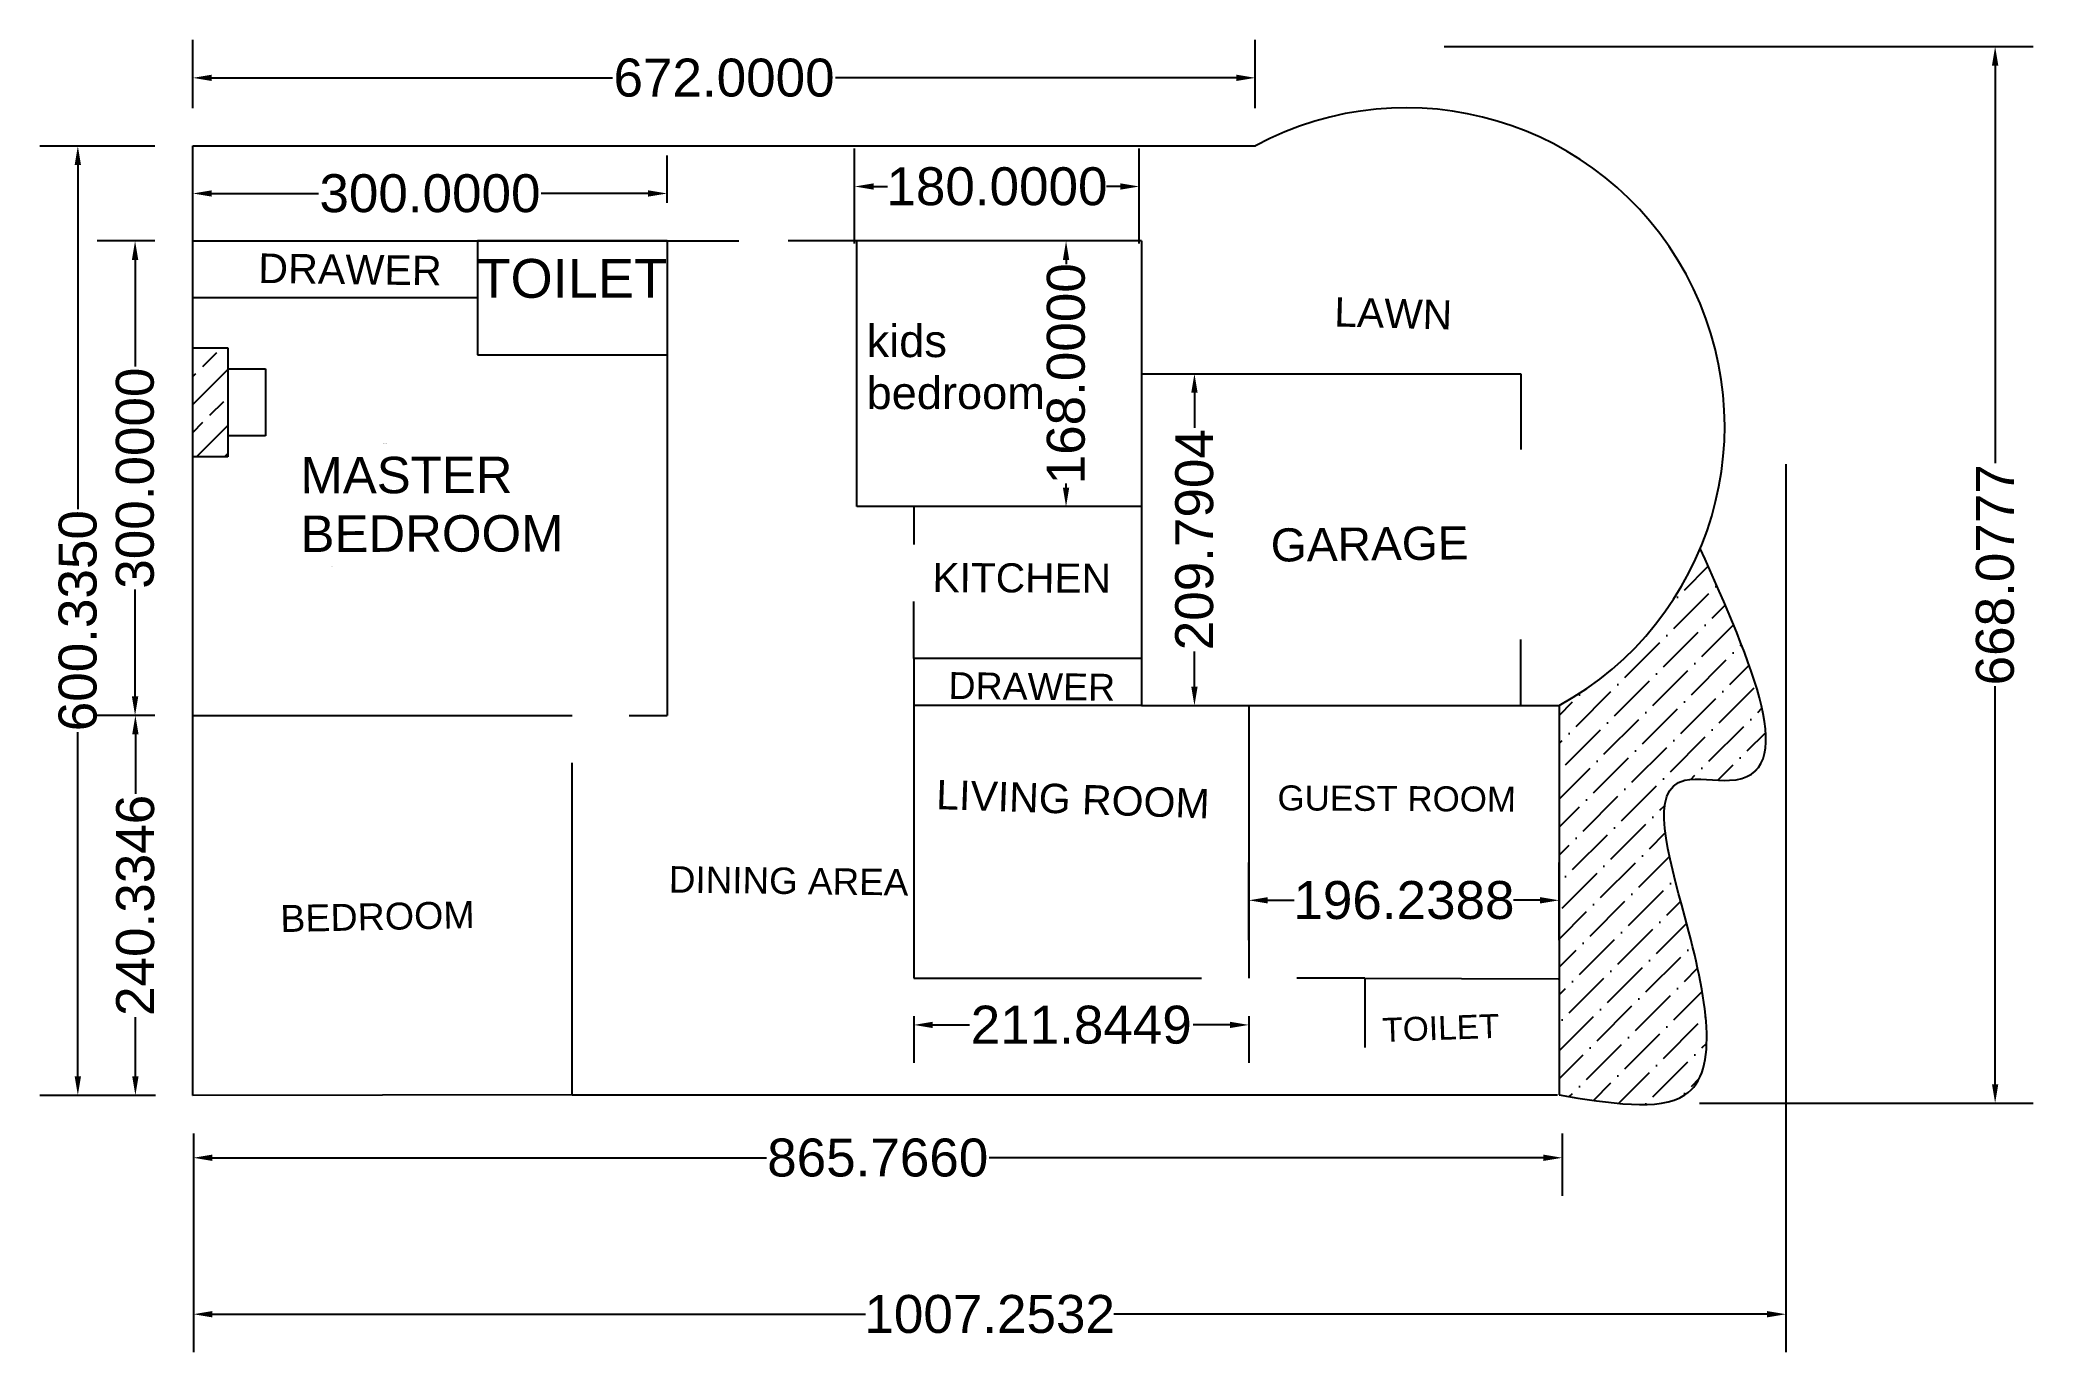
# Model space of a CAD drawing. Header units: inches. Extents: x -10 to 1250, y -88 to 741.
import ezdxf

# ---------------------------------------------------------------- set-up
doc = ezdxf.new("R2010")
doc.units = ezdxf.units.IN
doc.header["$MEASUREMENT"] = 0
doc.styles.get("Standard").update_dxf_attribs({"font": 'arial.ttf'})
doc.dimstyles.get("Standard").update_dxf_attribs({"dimtxt": 24, "dimasz": 12, "dimexe": 24, "dimexo": 24, "dimgap": 2, "dimtad": 0, "dimtoh": 1, "dimdec": 4, "dimzin": 0, "dimdsep": 46, "dimtxsty": 'Standard', "dimcen": 9, "dimadec": 0, "dimazin": 0, "dimtfac": 1, "dimtdec": 4, "dimtofl": 0, "dimtmove": 0, "dimatfit": 3, "dimfxl": 1, "dimtolj": 1, "dimtzin": 0, "dimarcsym": 0})

# ---------------------------------------------------------------- blocks, each defined once
blk = doc.blocks.new('*D3')
at = {"color": 0, "lineweight": -2, "transparency": 16777216}
for p, q in [((62.4, 674.1), (-10.3, 674.1)), ((13.7, 662.1), (13.7, 444.5)), ((13.7, 85.8), (13.7, 303.5)), ((62.4, 73.8), (-10.3, 73.8))]:
    blk.add_line(p, q, dxfattribs=at)
at = {"color": 0, "transparency": 16777216}
for points in [[(11.7, 662.1), (15.7, 662.1), (13.7, 674.1)], [(11.7, 85.8), (15.7, 85.8), (13.7, 73.8)]]:
    blk.add_solid(points, dxfattribs=at)
at = {"layer": 'Defpoints', "color": 0, "transparency": 16777216}
for p in [(86.4, 674.1), (13.7, 73.8), (86.4, 73.8)]:
    blk.add_point(p, dxfattribs=at)
at = {"color": 0, "transparency": 16777216, "insert": (13.7, 374), "char_height": 24, "attachment_point": 5, "rotation": 90}
blk.add_mtext('\\A1;600.3350', dxfattribs=at)
blk = doc.blocks.new('*D4')
at = {"color": 0, "lineweight": -2, "transparency": 16777216}
for p, q in [((86.4, 698.1), (86.4, 741.2)), ((758.4, 698.1), (758.4, 741.2)), ((98.4, 717.2), (351.9, 717.2)), ((746.4, 717.2), (492.9, 717.2))]:
    blk.add_line(p, q, dxfattribs=at)
at = {"color": 0, "transparency": 16777216}
for points in [[(98.4, 719.2), (98.4, 715.2), (86.4, 717.2)], [(746.4, 719.2), (746.4, 715.2), (758.4, 717.2)]]:
    blk.add_solid(points, dxfattribs=at)
at = {"layer": 'Defpoints', "color": 0, "transparency": 16777216}
for p in [(758.4, 717.2), (86.4, 674.1), (758.4, 674.1)]:
    blk.add_point(p, dxfattribs=at)
at = {"color": 0, "transparency": 16777216, "insert": (422.4, 717.2), "char_height": 24, "attachment_point": 5}
blk.add_mtext('\\A1;672.0000', dxfattribs=at)
blk = doc.blocks.new('*D5')
at = {"color": 0, "lineweight": -2, "transparency": 16777216}
for p, q in [((86.4, 638.1), (86.4, 668.1)), ((386.4, 638.1), (386.4, 668.1)), ((98.4, 644.1), (166, 644.1)), ((374.4, 644.1), (306.8, 644.1))]:
    blk.add_line(p, q, dxfattribs=at)
at = {"color": 0, "transparency": 16777216}
for points in [[(98.4, 646.1), (98.4, 642.1), (86.4, 644.1)], [(374.4, 646.1), (374.4, 642.1), (386.4, 644.1)]]:
    blk.add_solid(points, dxfattribs=at)
at = {"layer": 'Defpoints', "color": 0, "transparency": 16777216}
for p in [(86.4, 644.1), (86.4, 614.1), (386.4, 614.1)]:
    blk.add_point(p, dxfattribs=at)
at = {"color": 0, "transparency": 16777216, "insert": (236.4, 644.1), "char_height": 24, "attachment_point": 5}
blk.add_mtext('\\A1;300.0000', dxfattribs=at)
blk = doc.blocks.new('*D6')
at = {"color": 0, "lineweight": -2, "transparency": 16777216}
for p, q in [((62.4, 614.1), (25.9, 614.1)), ((49.9, 602.1), (49.9, 534.6)), ((49.9, 326.1), (49.9, 393.7)), ((62.4, 314.1), (25.9, 314.1))]:
    blk.add_line(p, q, dxfattribs=at)
at = {"color": 0, "transparency": 16777216}
for points in [[(47.9, 602.1), (51.9, 602.1), (49.9, 614.1)], [(47.9, 326.1), (51.9, 326.1), (49.9, 314.1)]]:
    blk.add_solid(points, dxfattribs=at)
at = {"layer": 'Defpoints', "color": 0, "transparency": 16777216}
for p in [(86.4, 614.1), (49.9, 314.1), (86.4, 314.1)]:
    blk.add_point(p, dxfattribs=at)
at = {"color": 0, "transparency": 16777216, "insert": (49.9, 464.1), "char_height": 24, "attachment_point": 5, "rotation": 90}
blk.add_mtext('\\A1;300.0000', dxfattribs=at)
blk = doc.blocks.new('*D7')
at = {"color": 0, "lineweight": -2, "transparency": 16777216}
for p, q in [((62.4, 314.1), (26.1, 314.1)), ((50.1, 302.1), (50.1, 264.6)), ((50.1, 85.8), (50.1, 123.3)), ((62.8, 73.8), (26.1, 73.8))]:
    blk.add_line(p, q, dxfattribs=at)
at = {"color": 0, "transparency": 16777216}
for points in [[(48.1, 302.1), (52.1, 302.1), (50.1, 314.1)], [(48.1, 85.8), (52.1, 85.8), (50.1, 73.8)]]:
    blk.add_solid(points, dxfattribs=at)
at = {"layer": 'Defpoints', "color": 0, "transparency": 16777216}
for p in [(86.4, 314.1), (50.1, 73.8), (86.8, 73.8)]:
    blk.add_point(p, dxfattribs=at)
at = {"color": 0, "transparency": 16777216, "insert": (50.1, 194), "char_height": 24, "attachment_point": 5, "rotation": 90}
blk.add_mtext('\\A1;240.3346', dxfattribs=at)
blk = doc.blocks.new('*D8')
at = {"color": 0, "lineweight": -2, "transparency": 16777216}
for p, q in [((86.8, 49.8), (86.8, 10.4)), ((952.5, 49.8), (952.5, 10.4)), ((98.8, 34.4), (449.2, 34.4)), ((940.5, 34.4), (590.1, 34.4))]:
    blk.add_line(p, q, dxfattribs=at)
at = {"color": 0, "transparency": 16777216}
for points in [[(98.8, 36.4), (98.8, 32.4), (86.8, 34.4)], [(940.5, 36.4), (940.5, 32.4), (952.5, 34.4)]]:
    blk.add_solid(points, dxfattribs=at)
at = {"layer": 'Defpoints', "color": 0, "transparency": 16777216}
for p in [(86.8, 73.8), (952.5, 73.8), (952.5, 34.4)]:
    blk.add_point(p, dxfattribs=at)
at = {"color": 0, "transparency": 16777216, "insert": (519.6, 34.4), "char_height": 24, "attachment_point": 5}
blk.add_mtext('\\A1;865.7660', dxfattribs=at)
blk = doc.blocks.new('*D9')
at = {"color": 0, "lineweight": -2, "transparency": 16777216}
for p, q in [((710.4, 530.1), (743.9, 530.1)), ((719.9, 518.1), (719.9, 495.9)), ((719.9, 332.3), (719.9, 354.6)), ((710.4, 320.3), (743.9, 320.3))]:
    blk.add_line(p, q, dxfattribs=at)
at = {"color": 0, "transparency": 16777216}
for points in [[(717.9, 518.1), (721.9, 518.1), (719.9, 530.1)], [(717.9, 332.3), (721.9, 332.3), (719.9, 320.3)]]:
    blk.add_solid(points, dxfattribs=at)
at = {"layer": 'Defpoints', "color": 0, "transparency": 16777216}
for p in [(686.4, 530.1), (686.4, 320.3), (719.9, 320.3)]:
    blk.add_point(p, dxfattribs=at)
at = {"color": 0, "transparency": 16777216, "insert": (719.9, 425.2), "char_height": 24, "attachment_point": 5, "rotation": 90}
blk.add_mtext('\\A1;209.7904', dxfattribs=at)
blk = doc.blocks.new('*D10')
at = {"color": 0, "lineweight": -2, "transparency": 16777216}
for p, q in [((542.4, 124), (542.4, 94.4)), ((554.4, 118.4), (577.6, 118.4)), ((742.3, 118.4), (719, 118.4)), ((754.3, 124), (754.3, 94.4))]:
    blk.add_line(p, q, dxfattribs=at)
at = {"color": 0, "transparency": 16777216}
for points in [[(554.4, 120.4), (554.4, 116.4), (542.4, 118.4)], [(742.3, 120.4), (742.3, 116.4), (754.3, 118.4)]]:
    blk.add_solid(points, dxfattribs=at)
at = {"layer": 'Defpoints', "color": 0, "transparency": 16777216}
for p in [(542.4, 148), (754.3, 148), (754.3, 118.4)]:
    blk.add_point(p, dxfattribs=at)
at = {"color": 0, "transparency": 16777216, "insert": (648.3, 118.4), "char_height": 24, "attachment_point": 5}
blk.add_mtext('\\A1;211.8449', dxfattribs=at)
blk = doc.blocks.new('*D11')
at = {"color": 0, "lineweight": -2, "transparency": 16777216}
for p, q in [((754.3, 172), (754.3, 221.2)), ((950.5, 172), (950.5, 221.2)), ((766.3, 197.2), (783, 197.2)), ((938.5, 197.2), (921.7, 197.2))]:
    blk.add_line(p, q, dxfattribs=at)
at = {"color": 0, "transparency": 16777216}
for points in [[(766.3, 199.2), (766.3, 195.2), (754.3, 197.2)], [(938.5, 199.2), (938.5, 195.2), (950.5, 197.2)]]:
    blk.add_solid(points, dxfattribs=at)
at = {"layer": 'Defpoints', "color": 0, "transparency": 16777216}
for p in [(950.5, 197.2), (754.3, 148), (950.5, 148)]:
    blk.add_point(p, dxfattribs=at)
at = {"color": 0, "transparency": 16777216, "insert": (852.4, 197.2), "char_height": 24, "attachment_point": 5}
blk.add_mtext('\\A1;196.2388', dxfattribs=at)
blk = doc.blocks.new('*D13')
at = {"color": 0, "lineweight": -2, "transparency": 16777216}
for p, q in [((505, 612.5), (505, 672.5)), ((685, 612.5), (685, 672.5)), ((517, 648.5), (525.7, 648.5)), ((673, 648.5), (664.3, 648.5))]:
    blk.add_line(p, q, dxfattribs=at)
at = {"color": 0, "transparency": 16777216}
for points in [[(517, 650.5), (517, 646.5), (505, 648.5)], [(673, 650.5), (673, 646.5), (685, 648.5)]]:
    blk.add_solid(points, dxfattribs=at)
at = {"layer": 'Defpoints', "color": 0, "transparency": 16777216}
for p in [(505, 648.5), (505, 588.5), (685, 588.5)]:
    blk.add_point(p, dxfattribs=at)
at = {"color": 0, "transparency": 16777216, "insert": (595, 648.5), "char_height": 24, "attachment_point": 5}
blk.add_mtext('\\A1;180.0000', dxfattribs=at)
blk = doc.blocks.new('*D14')
at = {"color": 0, "lineweight": -2, "transparency": 16777216}
for p, q in [((661, 614.1), (614.7, 614.1)), ((638.7, 602.1), (638.7, 599.4)), ((638.7, 458.1), (638.7, 460.8)), ((661, 446.1), (614.7, 446.1))]:
    blk.add_line(p, q, dxfattribs=at)
at = {"color": 0, "transparency": 16777216}
for points in [[(636.7, 602.1), (640.7, 602.1), (638.7, 614.1)], [(636.7, 458.1), (640.7, 458.1), (638.7, 446.1)]]:
    blk.add_solid(points, dxfattribs=at)
at = {"layer": 'Defpoints', "color": 0, "transparency": 16777216}
for p in [(685, 614.1), (638.7, 446.1), (685, 446.1)]:
    blk.add_point(p, dxfattribs=at)
at = {"color": 0, "transparency": 16777216, "insert": (638.7, 530.1), "char_height": 24, "attachment_point": 5, "rotation": 90}
blk.add_mtext('\\A1;168.0000', dxfattribs=at)
blk = doc.blocks.new('*D15')
at = {"color": 0, "lineweight": -2, "transparency": 16777216}
for p, q in [((1094, 473), (1094, -88.5)), ((86.8, 49.8), (86.8, -88.5)), ((98.8, -64.5), (511.8, -64.5)), ((1082, -64.5), (668.9, -64.5))]:
    blk.add_line(p, q, dxfattribs=at)
at = {"color": 0, "transparency": 16777216}
for points in [[(98.8, -62.5), (98.8, -66.5), (86.8, -64.5)], [(1082, -62.5), (1082, -66.5), (1094, -64.5)]]:
    blk.add_solid(points, dxfattribs=at)
at = {"layer": 'Defpoints', "color": 0, "transparency": 16777216}
for p in [(1094, 497), (86.8, 73.8), (1094, -64.5)]:
    blk.add_point(p, dxfattribs=at)
at = {"color": 0, "transparency": 16777216, "insert": (590.4, -64.5), "char_height": 24, "attachment_point": 5}
blk.add_mtext('\\A1;1007.2532', dxfattribs=at)
blk = doc.blocks.new('*D16')
at = {"color": 0, "lineweight": -2, "transparency": 16777216}
for p, q in [((877.9, 737), (1250.3, 737)), ((1226.3, 725), (1226.3, 473.5)), ((1226.3, 80.9), (1226.3, 332.5)), ((1039.4, 68.9), (1250.3, 68.9))]:
    blk.add_line(p, q, dxfattribs=at)
at = {"color": 0, "transparency": 16777216}
for points in [[(1224.3, 725), (1228.3, 725), (1226.3, 737)], [(1224.3, 80.9), (1228.3, 80.9), (1226.3, 68.9)]]:
    blk.add_solid(points, dxfattribs=at)
at = {"layer": 'Defpoints', "color": 0, "transparency": 16777216}
for p in [(853.9, 737), (1226.3, 737), (1015.4, 68.9)]:
    blk.add_point(p, dxfattribs=at)
at = {"color": 0, "transparency": 16777216, "insert": (1226.3, 403), "char_height": 24, "attachment_point": 5, "rotation": 90}
blk.add_mtext('\\A1;668.0777', dxfattribs=at)

msp = doc.modelspace()

# ---------------------------------------------------------------- hatches: boundary and pattern name
h = msp.add_hatch()
h.set_pattern_fill('ANSI33', color=256, scale=100)
h.paths.add_polyline_path([(108.52487, 546.54853), (86.41458, 546.54853), (86.41458, 477.62893), (108.52487, 477.62893)])
h = msp.add_hatch()
h.set_pattern_fill('GOST_WOOD', color=256, scale=500)
h.set_pattern_definition([(90, (0, 0), (3000, -2e-13), [5000, -1000]), (90, (1000, -1000), (3000, -2e-13), [3000, -750, 1500, -750]), (90, (2000, -2500), (3000, -2e-13), [5000, -1000])])
h.paths.add_polyline_path([(132.40399, 533.29476), (108.52487, 533.29476), (108.52487, 490.8827), (132.40399, 490.8827)])
h = msp.add_hatch()
h.set_pattern_fill('ANSI36', color=256, scale=100)
edge = h.paths.add_edge_path()
edge.add_spline(control_points=[(950.49826, 74.13735), (982.2947, 68.86556), (1059.11716, 56.12851), (1036.86473, 171.38683), (1002.1625, 281.40576), (1110.71428, 261.35385), (1072.15214, 347.41568), (1039.78664, 419.64802)], knot_values=[0, 0, 0, 0, 79.5967758783, 192.3114990814, 278.5178402289, 306.8086695266, 454.5734922987, 454.5734922987, 454.5734922987, 454.5734922987], degree=3, periodic=0)
edge.add_arc((853.94038, 496.962), 201.28658, 298.66604271, 337.41218299, ccw=False)
edge.add_line((950.49826, 320.34699), (950.49826, 74.13735))

# ---------------------------------------------------------------- linework, layer by layer
for p, q in [((86.41458, 614.13735), (86.41458, 674.13735)), ((86.41458, 674.13735), (758.41458, 674.13735)), ((86.41458, 314.13735), (86.41458, 614.13735)), ((86.41458, 614.13735), (386.41458, 614.13735)), ((386.41458, 614.13735), (266.41458, 614.13735)), ((266.41458, 614.13735), (266.41458, 614.13735)), ((266.41458, 614.13735), (266.41458, 542.13735)), ((386.41458, 614.13735), (386.41458, 314.13735)), ((386.41458, 614.13735), (431.74399, 614.13735)), ((506.41458, 614.13735), (462.8639, 614.13735)), ((506.41458, 446.13735), (506.41458, 614.13735)), ((686.41458, 614.13735), (506.41458, 614.13735)), ((686.41458, 614.13735), (686.41458, 446.13735)), ((266.41458, 578.13735), (86.41458, 578.13735)), ((86.41458, 546.54853), (108.52487, 546.54853)), ((108.52487, 546.54853), (108.52487, 477.62893)), ((266.41458, 542.13735), (386.41458, 542.13735)), ((108.52487, 533.29476), (132.40399, 533.29476)), ((132.40399, 533.29476), (132.40399, 490.8827)), ((686.41458, 530.13735), (926.41458, 530.13735)), ((926.41458, 530.13735), (926.41458, 482.13735)), ((132.40399, 490.8827), (108.52487, 490.8827)), ((108.52487, 477.62893), (86.41458, 477.62893)), ((686.41458, 446.13735), (506.41458, 446.13735)), ((542.41458, 446.13735), (542.41458, 422.13735)), ((686.41458, 446.13735), (686.41458, 350.13735)), ((542.41458, 350.13735), (542.41458, 386.11592)), ((926.41458, 320.34699), (926.41458, 362.0912)), ((686.41458, 350.13735), (542.41458, 350.13735)), ((542.41458, 350.13735), (542.41458, 148.04799)), ((686.41458, 350.13735), (686.41458, 320.34699)), ((686.41458, 320.34699), (542.41458, 320.34699)), ((686.41458, 320.34699), (950.49826, 320.34699)), ((754.25945, 320.34699), (754.25945, 148.04799)), ((950.49826, 320.34699), (950.49826, 74.13735)), ((86.41458, 73.80233), (86.41458, 314.13735)), ((86.41458, 314.13735), (326.41458, 314.13735)), ((362.43146, 314.13735), (386.41458, 314.13735)), ((326.41458, 74.13735), (326.41458, 284.13735)), ((542.41458, 148.04799), (724.41458, 148.04799)), ((827.57043, 148.04799), (784.57043, 148.04799)), ((827.57043, 148.04799), (949.87777, 147.60864)), ((827.57043, 148.04799), (827.57043, 104.04799)), ((326.41458, 74.13735), (86.41458, 73.80233)), ((326.41458, 74.13735), (949.61385, 74.13735))]:
    msp.add_line(p, q)
msp.add_arc((853.94038, 496.962), 201.28658, 298.66604271, 118.33175368)
msp.add_spline([(950.49826, 74.13735), (1030.09504, 74.13735), (1030.09504, 186.85208), (1030.09504, 273.05842), (1058.38587, 273.05842), (1039.78664, 419.64802)], degree=3)

# ---------------------------------------------------------------- texts
for s, height, rotation, p in [('DRAWER', 18.684886, 359.21524128, (127.70442, 587.5277)), ('LAWN', 18.456798, 358.44496586, (808.15839, 560.04343)), ('MASTER', 23.041235, 0.11586565, (154.49027, 454.43)), ('BEDROOM', 23.041235, 0.11586565, (154.56513, 417.41635)), ('GARAGE', 20.936967, 0.67912322, (768.26708, 411.31646)), ('KITCHEN', 18.41216, 359.75802078, (554.19965, 392.07201)), ('DRAWER', 16.976435, 359.3732504, (564.26975, 324.50889)), ('LIVING ROOM', 18.5694235, 358.0316934, (556.32562, 254.88187)), ('GUEST ROOM ', 15.8049025, 359.65383522, (772.3539, 254.08686)), ('DINING AREA ', 16.6771743, 359.26742011, (387.39215, 202.15125)), ('BEDROOM', 17.034186, 1.23538896, (141.91311, 177.07072)), ('TOILET', 15.134032, 2.04380473, (839.03312, 107.63615))]:
    msp.add_text(s, height=height, rotation=rotation).set_placement(p)
for s, height, p in [('TOILET', 24.540933, (266.41458, 578.13735)), ('kids ', 20.456467, (512.54091, 540.64527)), ('bedroom', 20.456467, (512.54091, 507.78375))]:
    msp.add_text(s, height=height).set_placement(p)
at = {"char_height": 0.2, "attachment_point": 1}
for width, insert in [(115.3518222, (206.61387, 486.39456)), (3.0436272, (206.61387, 486.39456)), (3.0436272, (174.3074, 408.31447)), (3.0436272, (174.3074, 408.31447))]:
    msp.add_mtext_dynamic_manual_height_columns('MASTER BEDROOM', width=width, gutter_width=1, heights=[0], dxfattribs=dict(at, insert=insert))

# ---------------------------------------------------------------- dimensions: what is measured, and where the dimension line sits
at = {"color": 30, "true_color": 0xf8991e}
for base, p1, p2, picture, middle in [((758.41458, 717.20615), (86.41458, 674.13735), (758.41458, 674.13735), '*D4', (422.41458, 717.20615)), ((86.41458, 644.13735), (386.41458, 614.13735), (86.41458, 614.13735), '*D5', (236.41458, 644.13735)), ((1094.00323, -64.47155), (86.75007, 73.8028), (1094.00323, 496.962), '*D15', (590.37665, -64.47155)), ((950.49826, 197.24217), (754.25945, 148.04799), (950.49826, 148.04799), '*D11', (852.37886, 197.24217)), ((754.25945, 118.41045), (542.41458, 148.04799), (754.25945, 148.04799), '*D10', (648.33702, 118.41045)), ((952.51609, 34.38756), (86.75007, 73.8028), (952.51609, 73.8028), '*D8', (519.63308, 34.38756))]:
    dim = msp.add_linear_dim(base=base, p1=p1, p2=p2, dimstyle='Standard', dxfattribs=at)
    dim.commit()
    dim.dimension.update_dxf_attribs({"geometry": picture, "text_midpoint": middle})
for base, p1, p2, picture, middle in [((1226.323998, 737.024853), (1015.372569, 68.947105), (853.940377, 737.024853), '*D16', (1226.323998, 402.985979)), ((13.68592, 73.80233), (86.41458, 674.13735), (86.41458, 73.80233), '*D3', (13.68592, 373.96984)), ((49.94786, 314.13735), (86.41458, 614.13735), (86.41458, 314.13735), '*D6', (49.94786, 464.13735)), ((719.91012, 320.34699), (686.41458, 530.13735), (686.41458, 320.34699), '*D9', (719.91012, 425.24217)), ((50.055144, 73.802802), (86.414578, 314.137354), (86.750066, 73.802802), '*D7', (50.055144, 193.970078))]:
    dim = msp.add_linear_dim(base=base, p1=p1, p2=p2, angle=90, dimstyle='Standard', dxfattribs=at)
    dim.commit()
    dim.dimension.update_dxf_attribs({"geometry": picture, "text_midpoint": middle})
dim = msp.add_linear_dim(base=(504.98936, 648.50732), p1=(684.98936, 588.50732), p2=(504.98936, 588.50732), dimstyle='Standard', dxfattribs=at)
dim.commit()
dim.dimension.update_dxf_attribs({"geometry": '*D13', "text_midpoint": (594.98936, 648.50732), "dimtype": 160})
dim = msp.add_linear_dim(base=(638.67239, 446.13735), p1=(684.98936, 614.13735), p2=(684.98936, 446.13735), angle=90, dimstyle='Standard', dxfattribs=at)
dim.commit()
dim.dimension.update_dxf_attribs({"geometry": '*D14', "text_midpoint": (638.67239, 530.13735), "dimtype": 160})

doc.saveas('drawing.dxf')
